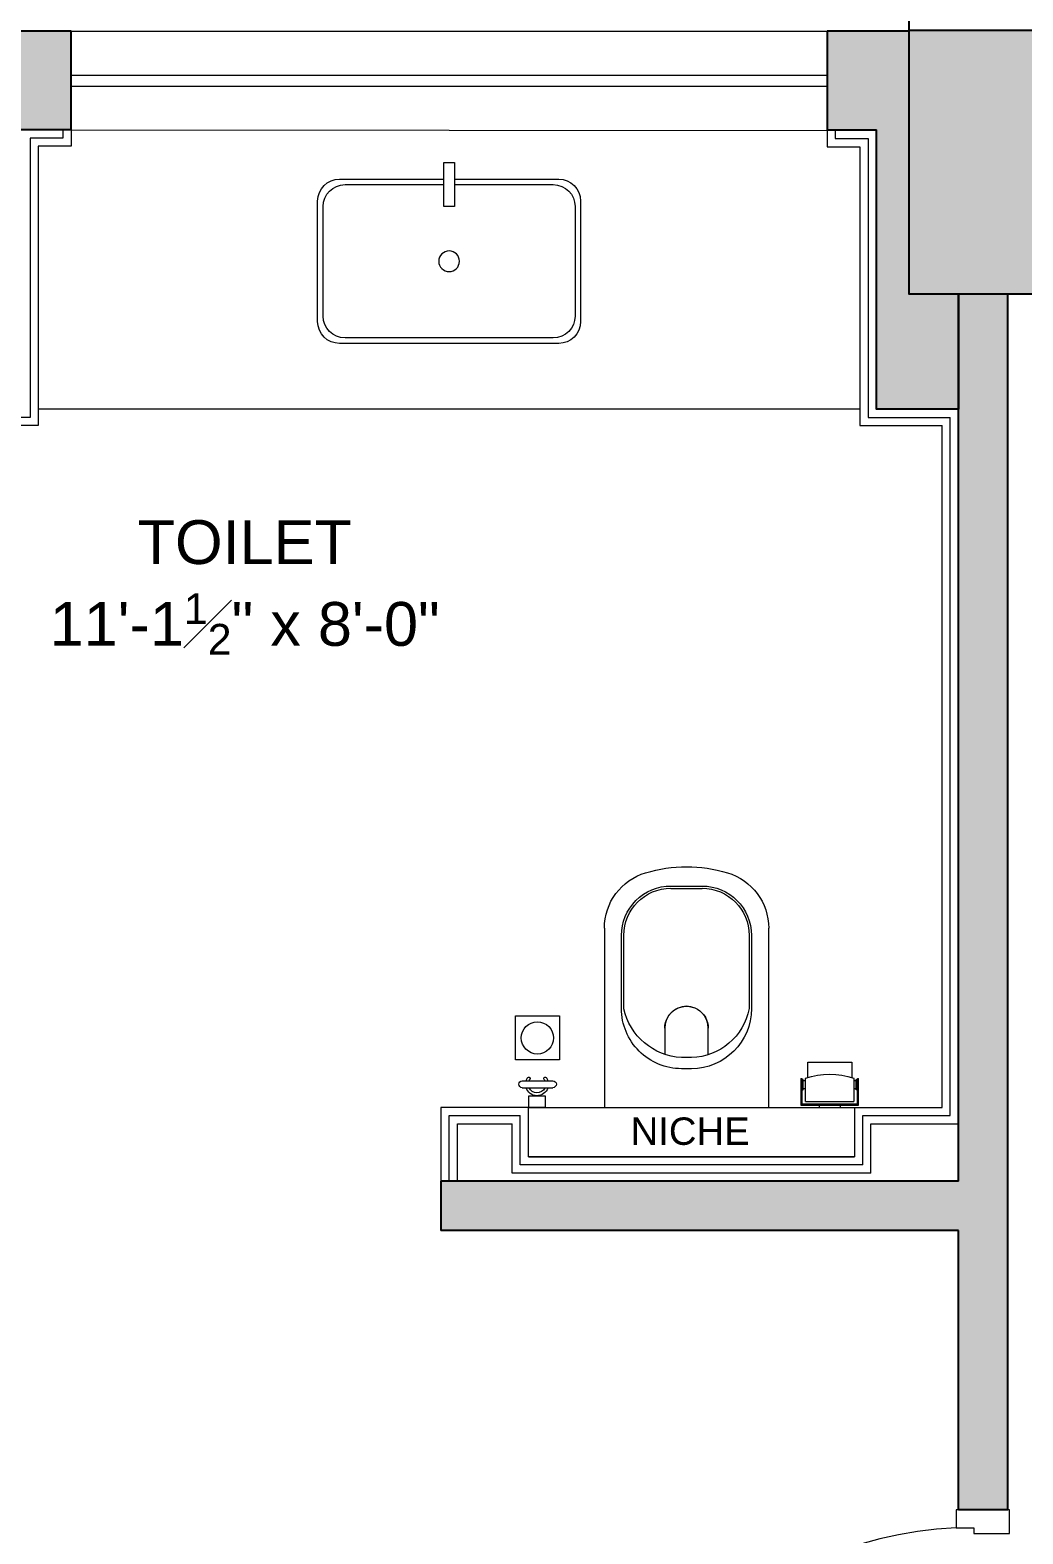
# Model space of a CAD drawing. Header units: inches. Extents: x 211391 to 214260, y -106888 to -102532.
# Drawn here: x 213457.6 to 213548.3, y -104037.2 to -103899.9 of the extents above; entities that cross this region are included whole.
import ezdxf

# ---------------------------------------------------------------- set-up
doc = ezdxf.new("R2010")
doc.units = ezdxf.units.IN
doc.header["$MEASUREMENT"] = 0
doc.linetypes.add('0226--P-00-GA 18.02.10$0$DASH', pattern=[0.35, 0.25, -0.1])
for name, color, linetype, lineweight in [('BEAM', 90, '0226--P-00-GA 18.02.10$0$DASH', 25), ('counter', 177, 'Continuous', 13), ('DOOR', 2, 'Continuous', 9), ('FIXTURES', 8, 'Continuous', 9), ('HATCH', 251, 'Continuous', 13), ('STONE', 1, 'Continuous', 18), ('TEXT', 3, 'Continuous', 9), ('WALL', 5, 'Continuous', 25), ('window', 1, 'Continuous', 18)]:
    doc.layers.add(name, color=color, linetype=linetype, lineweight=lineweight)
doc.layers.add('COLUMN', color=6, linetype='Continuous')
doc.layers.add('DOOR GLAZING NUMBER', color=1, linetype='Continuous', lineweight=5, plot=False)
doc.layers.get('BEAM').off()
doc.styles.add('STYLE1', font='arial.ttf', dxfattribs={"height": 8})
doc.styles.add('style5', font='arial.ttf', dxfattribs={"height": 9})

# ---------------------------------------------------------------- blocks, each defined once
blk = doc.blocks.new('DOOR 3 L')
at = {"layer": 'DOOR'}
for points in [[(1.5, -4.54), (1.5, -3.04), (2, -3.04), (2, -0.04), (0, -0.04), (0, -4.54)], [(34.5, -4.54), (34.5, -3.04), (34, -3.04), (34, -0.04), (36, -0.04), (36, -4.54)]]:
    blk.add_lwpolyline(points, close=True, dxfattribs=at)
blk.add_lwpolyline([(34.5, -4.54, -0.400224), (1.5, -36.04), (1.5, -4.54), (3, -4.54), (3, -36.01)], format="xyb", dxfattribs=at)
blk = doc.blocks.new('79')
at = {"layer": 'COLUMN', "ltscale": 20, "true_color": 0xdd22ba}
h = blk.add_hatch(color=212, dxfattribs=at)
h.dxf.hatch_style = 1
h.paths.add_polyline_path([(213537.89, -103908.93), (213537.89, -103908.93), (213537.89, -103899.93), (213549.89, -103899.93), (213549.89, -103924.04), (213537.89, -103924.04)])
at = {"layer": 'COLUMN', "ltscale": 20}
blk.add_lwpolyline([(213537.89, -103908.93), (213537.89, -103908.93), (213537.89, -103899.93), (213549.89, -103899.93), (213549.89, -103924.04), (213537.89, -103924.04), (213537.89, -103908.93)], dxfattribs=at)
blk = doc.blocks.new('RJeaT')
at = {"layer": 'FIXTURES', "ltscale": 0.2}
for p, q in [((1938.58, 410.34), (1938.58, 415.34)), ((1938.58, 415.34), (1940.88, 415.34)), ((1938.68, 410.44), (1938.68, 415.24)), ((1938.68, 415.24), (1940.88, 415.24)), ((1940.88, 414.94), (1938.88, 414.94)), ((1938.88, 410.74), (1938.88, 414.94)), ((1939.88, 415.24), (1939.88, 415.14)), ((1939.88, 415.14), (1940.78, 415.14)), ((1939.98, 415.14), (1939.98, 414.94)), ((1940.68, 415.14), (1940.68, 414.94)), ((1940.78, 415.14), (1940.78, 415.24)), ((1940.88, 415.24), (1940.88, 415.34)), ((1942.28, 414.74), (1940.98, 414.74)), ((1942.28, 410.94), (1942.28, 414.74)), ((1938.58, 413.74), (1938.38, 413.74)), ((1938.38, 411.94), (1938.38, 413.74)), ((1938.58, 411.94), (1938.38, 411.94)), ((1938.88, 410.74), (1940.88, 410.74)), ((1939.98, 410.74), (1939.98, 410.54)), ((1940.68, 410.74), (1940.68, 410.54)), ((1940.98, 410.94), (1942.28, 410.94)), ((1940.88, 410.34), (1938.58, 410.34)), ((1940.88, 410.44), (1938.68, 410.44)), ((1938.68, 410.44), (1940.88, 410.44)), ((1939.88, 410.44), (1939.88, 410.54)), ((1939.88, 410.54), (1940.78, 410.54)), ((1940.78, 410.54), (1940.78, 410.44)), ((1940.88, 410.34), (1940.88, 410.44)), ((1940.08, 386.28), (1940.08, 388.92)), ((1942.48, 389.48), (1942.48, 385.68)), ((1946.28, 389.48), (1942.48, 389.48)), ((1946.28, 385.68), (1946.28, 389.48)), ((1939.38, 388.25), (1938.38, 388.25)), ((1938.38, 388.25), (1938.38, 386.85)), ((1939.38, 386.85), (1939.38, 388.25)), ((1938.38, 386.85), (1939.38, 386.85)), ((1942.48, 385.68), (1946.28, 385.68))]:
    blk.add_line(p, q, dxfattribs=at)
at = {"layer": 'FIXTURES'}
for p, q in [((1938.38, 407.57), (1953.87, 407.57)), ((1938.38, 393.37), (1938.38, 407.57)), ((1953.24, 406.09), (1946.91, 406.09)), ((1953.24, 405.88), (1946.91, 405.88)), ((1942.93, 402.34), (1945.23, 402.34)), ((1942.93, 402.34), (1945.23, 402.34)), ((1957.3, 400.47), (1957.3, 401.81)), ((1957.51, 400.47), (1957.51, 401.81)), ((1941.71, 400.89), (1941.71, 400.04)), ((1942.68, 400.89), (1942.68, 400.04)), ((1957.3, 399.12), (1957.3, 400.47)), ((1957.51, 399.12), (1957.51, 400.47)), ((1945.23, 398.59), (1942.96, 398.59)), ((1945.23, 398.59), (1942.96, 398.59)), ((1946.91, 395.05), (1953.24, 395.05)), ((1946.91, 394.84), (1953.24, 394.84)), ((1953.87, 393.37), (1938.38, 393.37))]:
    blk.add_line(p, q, dxfattribs=at)
at = {"layer": 'FIXTURES', "ltscale": 0.2, "extrusion": (0, 0, -1)}
blk.add_line((1940.68, 386.28), (1940.68, 388.92), dxfattribs=at)
at = {"layer": 'FIXTURES'}
for centre, start, end in [((1953.87, 402.57), 16.6739, 90), ((1953.87, 398.37), 270, 343.3261)]:
    blk.add_arc(centre, 5, start, end, dxfattribs=at)
at = {"layer": 'FIXTURES', "ltscale": 0.2}
for centre, start, end in [((1940.38, 388.92), 0, 180), ((1940.38, 386.28), 180, 0)]:
    blk.add_arc(centre, 0.3, start, end, dxfattribs=at)
for centre, major_axis, ratio, start_param, end_param in [((1935.08, 412.84), (0, 6.17), 0.999988, 4.36874, 5.056072), ((1940.38, 387.55), (0, 0.991), 0.999988, 0.339854, 2.833873), ((1940.38, 387.55), (0, 0.743), 0.999988, 0.460571, 2.725879), ((1940.38, 387.55), (0, 0.991), 0.999988, -0.626784, -0.307745), ((1940.38, 387.55), (-0.525, 0.525), 1, -1.412135, -1.201093), ((1940.88, 388.25), (0, 0.124), 0.999988, 2.220239, 5.656431), ((1940.38, 387.55), (-0.525, 0.525), 1, 2.771889, 3.025893), ((1940.38, 387.55), (0, 0.991), 0.999988, 3.449295, 3.7684), ((1940.88, 386.85), (0, 0.124), 0.999988, 3.768369, 7.204495)]:
    blk.add_ellipse(centre, major_axis=major_axis, ratio=ratio, start_param=start_param, end_param=end_param, dxfattribs=at)
at = {"layer": 'FIXTURES'}
for centre, major_axis, ratio, start_param, end_param in [((1946.91, 400.89), (-3.67, 3.67), 1, -0.785398, 0.785398), ((1947.9, 400.76), (-3.69, 3.69), 1, -0.594765, 0.75982), ((1953.24, 401.81), (3.02, 3.02), 1, 5.497787, 7.068583), ((1953.24, 401.81), (-2.88, 2.88), 1, 3.926991, 5.497787), ((1944.14, 400.47), (-15.03, 0), 0.9017, 2.877811, 3.405374), ((1945.23, 400.47), (-1.33, 1.33), 1, 2.356194, 5.497787), ((1946.91, 400.04), (3.67, 3.67), 1, 2.356194, 3.926991), ((1948.1, 400.34), (3.84, 3.84), 1, 2.412384, 3.705746), ((1953.24, 399.12), (2.88, 2.88), 1, 3.926991, 5.497787), ((1953.24, 399.12), (-3.02, 3.02), 1, 2.356194, 3.926991)]:
    blk.add_ellipse(centre, major_axis=major_axis, ratio=ratio, start_param=start_param, end_param=end_param, dxfattribs=at)
at = {"layer": 'FIXTURES', "extrusion": (0, 0, -1)}
blk.add_ellipse((1945.23, 400.47), major_axis=(1.33, 1.33), ratio=1, start_param=-0.785398, end_param=2.356194, dxfattribs=at)
at = {"layer": 'FIXTURES', "ltscale": 0.2, "extrusion": (0, 0, -1)}
blk.add_ellipse((1944.38, 387.58), major_axis=(0, 1.39), ratio=0.999988, start_param=4.213360238e-07, end_param=6.28318572851561, dxfattribs=at)
blk = doc.blocks.new('AETJUEU')
at = {"layer": 'FIXTURES'}
for p, q in [((67937.68, -56339.05), (67936.69, -56339.05)), ((67936.69, -56339.05), (67936.69, -56343.07)), ((67937.68, -56343.07), (67937.68, -56339.05)), ((67936.69, -56340.58), (67927.19, -56340.58)), ((67947.19, -56340.58), (67937.68, -56340.58)), ((67936.69, -56341.08), (67927.69, -56341.08)), ((67946.69, -56341.08), (67937.68, -56341.08)), ((67925.19, -56342.58), (67925.19, -56353.58)), ((67925.69, -56343.08), (67925.69, -56353.08)), ((67936.69, -56343.07), (67937.68, -56343.07)), ((67948.69, -56353.08), (67948.69, -56343.08)), ((67949.19, -56353.58), (67949.19, -56342.58)), ((67927.19, -56355.58), (67947.19, -56355.58)), ((67927.69, -56355.08), (67946.69, -56355.08))]:
    blk.add_line(p, q, dxfattribs=at)
blk.add_circle((67937.19, -56348.08), 0.945, dxfattribs=at)
for centre, start, end in [((67927.19, -56342.58), 90, 180), ((67947.19, -56342.58), 0, 90), ((67927.69, -56343.08), 90, 180), ((67946.69, -56343.08), 0, 90), ((67927.69, -56353.08), 180, 270), ((67946.69, -56353.08), 270, 0), ((67927.19, -56353.58), 180, 270), ((67947.19, -56353.58), 270, 0)]:
    blk.add_arc(centre, 2, start, end, dxfattribs=at)

msp = doc.modelspace()

# ---------------------------------------------------------------- hatches: boundary and pattern name
at = {"layer": 'HATCH', "ltscale": 15}
h = msp.add_hatch(color=256, dxfattribs=at)
h.dxf.hatch_style = 1
h.paths.add_polyline_path([(213461.39, -103900.04), (213408.89, -103900.04), (213408.89, -103909.04), (213461.39, -103909.04)])
h = msp.add_hatch(color=256, dxfattribs=at)
h.dxf.hatch_style = 1
h.paths.add_polyline_path([(213537.89, -103900.04), (213534.89, -103900.04), (213530.39, -103900.04), (213530.39, -103909.04), (213534.89, -103909.04), (213537.89, -103909.04)])
at = {"layer": 'HATCH', "ltscale": 25}
h = msp.add_hatch(color=256, dxfattribs=at)
h.dxf.hatch_style = 1
h.paths.add_polyline_path([(213542.39, -103924.04), (213537.89, -103924.04), (213537.89, -103909.04), (213534.89, -103909.04), (213534.89, -103934.54), (213542.39, -103934.54)])
at = {"layer": 'HATCH', "ltscale": 15}
h = msp.add_hatch(color=256, dxfattribs=at)
h.dxf.hatch_style = 1
h.paths.add_polyline_path([(213546.89, -103924.04), (213542.39, -103924.04), (213542.39, -103934.54), (213542.39, -104005.04), (213495.14, -104005.04), (213495.14, -104009.54), (213542.39, -104009.54), (213542.39, -104035.04), (213546.89, -104035.04)])

# ---------------------------------------------------------------- linework, layer by layer
at = {"layer": 'counter', "ltscale": 25}
msp.add_line((213533.39, -103934.54), (213458.39, -103934.54), dxfattribs=at)
at = {"layer": 'DOOR GLAZING NUMBER', "ltscale": 15}
for p, q in [((213501.64, -104004.29), (213501.64, -103999.79)), ((213502.39, -104003.54), (213502.39, -103999.04)), ((213533.64, -104003.54), (213533.64, -103999.04)), ((213534.39, -104004.29), (213534.39, -103999.79)), ((213533.64, -104003.54), (213502.39, -104003.54)), ((213503.14, -104002.79), (213532.89, -104002.79)), ((213534.39, -104004.29), (213501.64, -104004.29))]:
    msp.add_line(p, q, dxfattribs=at)
msp.add_lwpolyline([(213503.14, -103998.29), (213532.89, -103998.29), (213532.89, -104002.79), (213503.14, -104002.79)], close=True, dxfattribs=at)
at = {"layer": 'STONE'}
for p, q in [((213541.64, -103999.04), (213541.64, -103935.29)), ((213495.14, -103998.29), (213495.14, -104005.04)), ((213503.14, -103998.29), (213495.14, -103998.29)), ((213495.89, -104005.04), (213495.89, -103999.04)), ((213495.89, -103999.04), (213502.39, -103999.04)), ((213496.64, -104005.04), (213496.64, -103999.79)), ((213496.64, -103999.79), (213501.64, -103999.79)), ((213533.64, -103999.04), (213541.64, -103999.04)), ((213534.39, -103999.79), (213542.39, -103999.79))]:
    msp.add_line(p, q, dxfattribs=at)
for points in [[(213460.64, -103909.04), (213460.64, -103909.79), (213457.64, -103909.79), (213457.64, -103935.29), (213451.64, -103935.29), (213451.64, -103909.79), (213409.64, -103909.79)], [(213461.39, -103909.04), (213461.39, -103910.54), (213458.39, -103910.54), (213458.39, -103936.04), (213450.89, -103936.04), (213450.89, -103910.54), (213410.39, -103910.54)], [(213530.39, -103909.09), (213530.39, -103910.59), (213533.39, -103910.59), (213533.39, -103936.04), (213540.89, -103936.04)], [(213531.14, -103909.09), (213531.14, -103909.84), (213534.14, -103909.84), (213534.14, -103935.29), (213541.64, -103935.29)], [(213458.39, -103910.54), (213458.39, -103910.54)], [(213532.89, -103998.29), (213540.89, -103998.29), (213540.89, -103936.04)]]:
    msp.add_lwpolyline(points, dxfattribs=at)
at = {"layer": 'WALL', "ltscale": 20}
for p, q in [((213537.89, -103900.04), (213537.89, -103853.65)), ((213461.39, -103900.04), (213408.89, -103900.04)), ((213461.39, -103909.04), (213461.39, -103900.04)), ((213461.39, -103909.04), (213408.89, -103909.04)), ((213542.39, -104005.04), (213542.39, -103924.04)), ((213546.89, -104035.04), (213546.89, -103924.04)), ((213542.39, -104005.04), (213495.14, -104005.04)), ((213495.14, -104005.04), (213495.14, -104009.54)), ((213542.39, -104009.54), (213495.14, -104009.54)), ((213542.39, -104035.04), (213542.39, -104009.54)), ((213546.89, -104035.04), (213542.39, -104035.04))]:
    msp.add_line(p, q, dxfattribs=at)
at = {"layer": 'WALL'}
for p, q in [((213537.89, -103900.04), (213530.39, -103900.04)), ((213530.39, -103900.04), (213530.39, -103909.04)), ((213530.39, -103909.04), (213534.89, -103909.04))]:
    msp.add_line(p, q, dxfattribs=at)
at = {"layer": 'WALL', "ltscale": 25}
msp.add_lwpolyline([(213542.39, -103924.04), (213542.39, -103934.54), (213534.89, -103934.54), (213534.89, -103909.04), (213534.89, -103909.04)], dxfattribs=at)
at = {"layer": 'window', "ltscale": 20}
for p, q in [((213461.39, -103900.04), (213530.39, -103900.04)), ((213461.39, -103904.04), (213530.39, -103904.04)), ((213461.39, -103905.04), (213530.39, -103905.04)), ((213461.39, -103909.04), (213530.39, -103909.09))]:
    msp.add_line(p, q, dxfattribs=at)

# ---------------------------------------------------------------- block references
at = {"layer": 'BEAM'}
msp.add_blockref('79', (0, 0), dxfattribs=at)
at = {"layer": 'DOOR', "ltscale": 5, "xscale": -1.083333911502246, "yscale": 1.083333911502246, "zscale": 1.083333911502246, "rotation": 270}
msp.add_blockref('DOOR 3 L', (213547.08, -104074.04), dxfattribs=at)
at = {"layer": 'FIXTURES', "xscale": -1}
msp.add_blockref('AETJUEU', (281433.08, -47572.96), dxfattribs=at)
at = {"layer": 'FIXTURES', "xscale": -1.056338028168694, "yscale": 1.056338028168694, "zscale": 1.056338028168694, "rotation": 270}
msp.add_blockref('RJeaT', (213094.53, -106045.87), dxfattribs=at)

# ---------------------------------------------------------------- texts
at = {"layer": 'TEXT', "ltscale": 10, "insert": (213528.23, -103944.68), "char_height": 4, "attachment_point": 3, "style": 'STYLE1'}
msp.add_mtext_dynamic_manual_height_columns('\\A1;\\pxqc;TOILET\\P11\'-1{\\H0.7x;\\S1#2;\\H1.42857x;"} x 8\'-0"', width=101.9942, gutter_width=35, heights=[0], dxfattribs=at)
at = {"layer": 'TEXT', "insert": (213517.89, -103999.21), "char_height": 2.5, "width": 19.6053, "attachment_point": 2, "style": 'style5'}
msp.add_mtext('\\A1;NICHE', dxfattribs=at)

doc.saveas('drawing.dxf')
